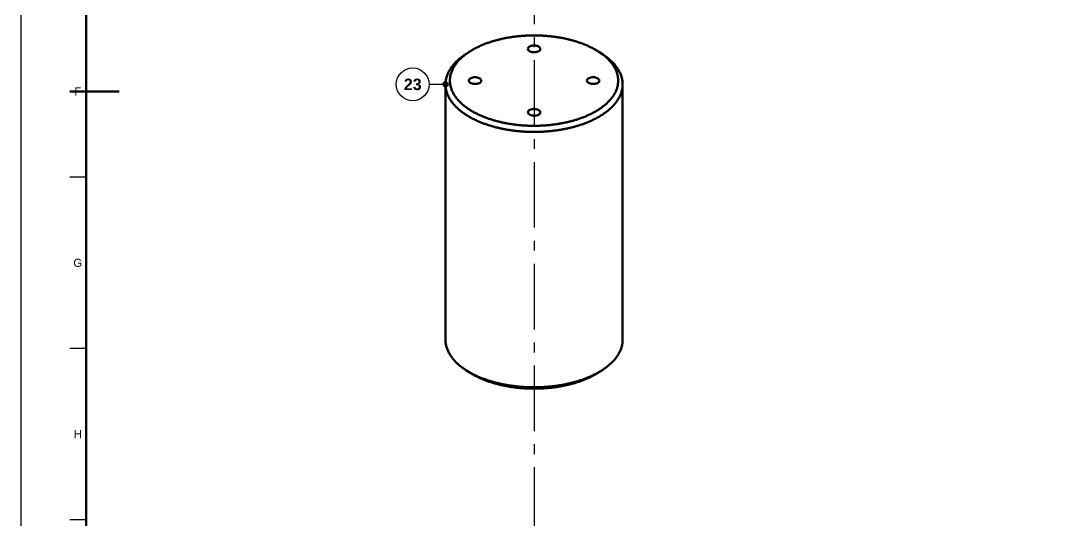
# Model space of a CAD drawing. Header units: millimetres. Extents: x 0 to 841, y 0 to 594.
# Drawn here: x 0 to 315.1, y 166.4 to 318.6 of the extents above; entities that cross this region are included whole.
import ezdxf
from ezdxf.enums import TextEntityAlignment as Align

# ---------------------------------------------------------------- set-up
doc = ezdxf.new("R2010")
doc.units = ezdxf.units.MM
doc.linetypes.add('EJE', pattern=[31, 20, -4, 3, -4])
for name, color, linetype, lineweight in [('ACH', 7, 'CONTINUOUS', 13), ('COTA', 7, 'CONTINUOUS', 25), ('EJE', 7, 'EJE', 25), ('FINA', 7, 'CONTINUOUS', 25), ('MARCO', 7, 'CONTINUOUS', 70), ('TXT', 7, 'CONTINUOUS', 25), ('VIS', 7, 'CONTINUOUS', 50)]:
    doc.layers.add(name, color=color, linetype=linetype, lineweight=lineweight)
doc.styles.add('STD', font='LiberationSans-Regular.ttf')
doc.styles.add('STDB', font='LiberationSans-Bold.ttf')

msp = doc.modelspace()

# ---------------------------------------------------------------- hatches: boundary and pattern name
at = {"layer": 'ACH'}
h = msp.add_hatch(color=7, dxfattribs=at)
h.dxf.hatch_style = 1
h.paths.add_polyline_path([(130.33, 299.2), (130.1, 299.76), (129.53, 300), (128.96, 299.76), (128.73, 299.2), (128.96, 298.63), (129.53, 298.4), (130.1, 298.63)])

# ---------------------------------------------------------------- linework, layer by layer
at = {"layer": 'COTA'}
msp.add_line((129.53, 299.2), (124.53, 299.2), dxfattribs=at)
msp.add_circle((129.53, 299.2), 0.8, dxfattribs=at)
at = {"layer": 'EJE'}
msp.add_line((156.53, 523.53), (156.53, 114.34), dxfattribs=at)
at = {"layer": 'FINA'}
for p, q in [((20, 270.91), (15, 270.91)), ((20, 218.73), (15, 218.73)), ((20, 166.55), (15, 166.55))]:
    msp.add_line(p, q, dxfattribs=at)
msp.add_lwpolyline([(0, 0), (841, 0), (841, 594), (0, 594)], close=True, dxfattribs=at)
msp.add_circle((119.53, 299.2), 5, dxfattribs=at)
at = {"layer": 'MARCO'}
msp.add_line((15, 297), (30, 297), dxfattribs=at)
msp.add_lwpolyline([(20, 10), (831, 10), (831, 584), (20, 584)], close=True, dxfattribs=at)
at = {"layer": 'VIS'}
for points in [[(176.31, 309.1), (176.08, 309.24), (175.85, 309.39), (175.62, 309.53), (175.39, 309.66), (175.15, 309.8), (174.92, 309.93), (174.68, 310.06), (174.44, 310.19), (174.2, 310.31), (173.96, 310.43), (173.72, 310.55), (173.47, 310.67), (173.23, 310.78), (172.98, 310.9), (172.74, 311.01), (172.49, 311.11), (172.24, 311.22), (171.99, 311.32), (171.74, 311.42), (171.49, 311.52), (171.23, 311.62), (170.98, 311.71), (170.73, 311.8), (170.47, 311.89), (170.22, 311.98), (169.96, 312.06), (169.7, 312.15), (169.45, 312.23), (169.19, 312.31), (168.93, 312.39), (168.67, 312.46), (168.41, 312.54), (168.15, 312.61), (167.89, 312.68), (167.63, 312.75), (167.36, 312.81), (167.1, 312.88), (166.84, 312.94), (166.58, 313), (166.31, 313.06), (166.05, 313.12), (165.78, 313.18), (165.52, 313.23), (165.25, 313.28), (164.99, 313.33), (164.72, 313.38), (164.46, 313.43), (164.19, 313.48), (163.92, 313.52), (163.66, 313.56), (163.39, 313.6), (163.12, 313.64), (162.86, 313.68), (162.59, 313.71), (162.32, 313.75), (162.05, 313.78), (161.78, 313.81), (161.51, 313.84), (161.25, 313.87), (160.98, 313.9), (160.71, 313.92), (160.44, 313.94), (160.17, 313.97), (159.9, 313.99), (159.63, 314), (159.36, 314.02), (159.09, 314.04), (158.82, 314.05), (158.55, 314.06), (158.28, 314.07), (158.01, 314.08), (157.74, 314.09), (157.47, 314.1), (157.2, 314.1), (156.93, 314.1), (156.66, 314.1), (156.39, 314.1), (156.12, 314.1), (155.85, 314.1), (155.58, 314.1), (155.31, 314.09), (155.04, 314.08), (154.77, 314.07), (154.5, 314.06), (154.23, 314.05), (153.96, 314.04), (153.69, 314.02), (153.42, 314), (153.15, 313.99), (152.88, 313.97), (152.61, 313.94), (152.34, 313.92), (152.07, 313.9), (151.8, 313.87), (151.54, 313.84), (151.27, 313.81), (151, 313.78), (150.73, 313.75), (150.46, 313.71), (150.19, 313.68), (149.93, 313.64), (149.66, 313.6), (149.39, 313.56), (149.13, 313.52), (148.86, 313.48), (148.59, 313.43), (148.33, 313.38), (148.06, 313.33), (147.8, 313.28), (147.53, 313.23), (147.27, 313.18), (147, 313.12), (146.74, 313.06), (146.47, 313), (146.21, 312.94), (145.95, 312.88), (145.69, 312.81), (145.42, 312.75), (145.16, 312.68), (144.9, 312.61), (144.64, 312.54), (144.38, 312.46), (144.12, 312.39), (143.86, 312.31), (143.6, 312.23), (143.35, 312.15), (143.09, 312.06), (142.83, 311.98), (142.58, 311.89), (142.32, 311.8), (142.07, 311.71), (141.82, 311.62), (141.56, 311.52), (141.31, 311.42), (141.06, 311.32), (140.81, 311.22), (140.56, 311.11), (140.31, 311.01), (140.07, 310.9), (139.82, 310.78), (139.58, 310.67), (139.33, 310.55), (139.09, 310.43), (138.85, 310.31), (138.61, 310.19), (138.37, 310.06), (138.13, 309.93), (137.9, 309.8), (137.66, 309.66), (137.43, 309.53), (137.2, 309.39), (136.97, 309.24), (136.74, 309.1)], [(136.74, 309.1), (136.52, 308.95), (136.29, 308.8), (136.07, 308.64), (135.85, 308.48), (135.63, 308.32), (135.42, 308.16), (135.21, 307.99), (135, 307.82), (134.79, 307.65), (134.59, 307.47), (134.39, 307.29), (134.19, 307.1), (133.99, 306.91), (133.8, 306.72), (133.62, 306.53), (133.43, 306.33), (133.26, 306.12), (133.08, 305.92), (132.91, 305.71), (132.75, 305.49), (132.59, 305.27), (132.43, 305.05), (132.28, 304.83), (132.14, 304.6), (132, 304.36), (131.87, 304.13), (131.75, 303.89), (131.63, 303.64), (131.52, 303.4), (131.42, 303.14), (131.32, 302.89), (131.24, 302.63), (131.16, 302.37), (131.09, 302.11), (131.03, 301.85), (130.98, 301.58), (130.94, 301.32), (130.91, 301.05), (130.89, 300.78), (130.88, 300.51), (130.88, 300.24), (130.89, 299.97), (130.91, 299.7), (130.94, 299.43), (130.97, 299.16), (131.02, 298.89), (131.08, 298.63), (131.14, 298.37), (131.22, 298.11), (131.3, 297.85), (131.39, 297.59), (131.49, 297.34), (131.6, 297.09), (131.71, 296.85), (131.84, 296.61), (131.97, 296.37), (132.1, 296.14), (132.24, 295.91), (132.39, 295.68), (132.54, 295.46), (132.7, 295.24), (132.87, 295.02), (133.03, 294.81), (133.21, 294.6), (133.39, 294.4), (133.57, 294.2), (133.75, 294), (133.94, 293.81), (134.14, 293.62), (134.33, 293.43), (134.53, 293.25), (134.74, 293.07), (134.94, 292.9), (135.15, 292.73), (135.36, 292.56), (135.58, 292.39), (135.79, 292.23), (136.01, 292.07), (136.23, 291.92), (136.46, 291.76), (136.68, 291.61), (136.91, 291.47), (137.14, 291.32), (137.37, 291.18), (137.6, 291.04), (137.84, 290.91), (138.07, 290.77), (138.31, 290.64), (138.55, 290.52), (138.79, 290.39), (139.03, 290.27), (139.27, 290.15), (139.52, 290.03), (139.76, 289.92), (140.01, 289.8), (140.25, 289.69), (140.5, 289.59), (140.75, 289.48), (141, 289.38), (141.25, 289.27), (141.5, 289.18), (141.76, 289.08), (142.01, 288.98), (142.26, 288.89), (142.52, 288.8), (142.77, 288.71), (143.03, 288.63), (143.29, 288.54), (143.55, 288.46), (143.8, 288.38), (144.06, 288.3), (144.32, 288.23), (144.58, 288.15), (144.84, 288.08), (145.1, 288.01), (145.37, 287.94), (145.63, 287.87), (145.89, 287.81), (146.15, 287.74), (146.42, 287.68), (146.68, 287.62), (146.94, 287.56), (147.21, 287.51), (147.47, 287.45), (147.74, 287.4), (148, 287.35), (148.27, 287.3), (148.54, 287.25), (148.8, 287.21), (149.07, 287.16), (149.34, 287.12), (149.61, 287.08), (149.87, 287.04), (150.14, 287), (150.41, 286.96), (150.68, 286.93), (150.95, 286.9), (151.21, 286.87), (151.48, 286.84), (151.75, 286.81), (152.02, 286.78), (152.29, 286.76), (152.56, 286.73), (152.83, 286.71), (153.1, 286.69), (153.37, 286.67), (153.64, 286.65), (153.91, 286.64), (154.18, 286.62), (154.45, 286.61), (154.72, 286.6), (154.99, 286.59), (155.26, 286.58), (155.53, 286.58), (155.8, 286.57), (156.07, 286.57), (156.34, 286.57), (156.61, 286.57), (156.88, 286.57), (157.15, 286.57), (157.43, 286.58), (157.7, 286.58), (157.97, 286.59), (158.24, 286.6), (158.51, 286.61), (158.78, 286.62), (159.05, 286.63), (159.32, 286.65), (159.59, 286.67), (159.86, 286.68), (160.13, 286.7), (160.4, 286.72), (160.67, 286.75), (160.94, 286.77), (161.21, 286.8), (161.47, 286.83), (161.74, 286.85), (162.01, 286.89), (162.28, 286.92), (162.55, 286.95), (162.82, 286.99), (163.09, 287.02), (163.35, 287.06), (163.62, 287.1), (163.89, 287.15), (164.15, 287.19), (164.42, 287.24), (164.69, 287.28), (164.95, 287.33), (165.22, 287.38), (165.49, 287.43), (165.75, 287.49), (166.02, 287.54), (166.28, 287.6), (166.54, 287.66), (166.81, 287.72), (167.07, 287.78), (167.33, 287.85), (167.6, 287.92), (167.86, 287.98), (168.12, 288.05), (168.38, 288.13), (168.64, 288.2), (168.9, 288.28), (169.16, 288.35), (169.42, 288.43), (169.67, 288.51), (169.93, 288.6), (170.19, 288.68), (170.44, 288.77), (170.7, 288.86), (170.95, 288.95), (171.21, 289.05), (171.46, 289.14), (171.71, 289.24), (171.96, 289.34), (172.21, 289.44), (172.46, 289.55), (172.71, 289.66), (172.96, 289.77), (173.21, 289.88), (173.45, 289.99), (173.7, 290.11), (173.94, 290.23), (174.18, 290.35), (174.42, 290.47), (174.66, 290.6)], [(136.74, 309.1), (135.7, 308.42)], [(154.61, 310), (154.68, 310.27), (154.84, 310.49), (155.06, 310.66), (155.31, 310.79), (155.57, 310.89), (155.84, 310.96), (156.11, 311), (156.39, 311.02), (156.66, 311.02), (156.94, 311), (157.21, 310.96), (157.48, 310.89), (157.74, 310.79), (157.99, 310.66), (158.21, 310.49), (158.37, 310.27), (158.44, 310)], [(157.88, 309.27), (157.61, 309.15), (157.34, 309.07), (157.05, 309.01), (156.77, 308.98), (156.48, 308.97), (156.19, 308.99), (155.9, 309.03), (155.62, 309.09), (155.35, 309.19), (155.09, 309.32), (154.86, 309.49), (154.68, 309.72), (154.61, 310)], [(158.44, 310), (158.41, 309.84), (158.35, 309.69), (158.26, 309.56), (158.14, 309.45), (158.01, 309.35), (157.88, 309.27)], [(174.66, 290.6), (174.9, 290.73), (175.13, 290.86), (175.37, 291), (175.6, 291.13), (175.84, 291.28), (176.07, 291.42), (176.3, 291.57), (176.52, 291.72), (176.75, 291.87), (176.97, 292.02), (177.19, 292.18), (177.41, 292.34), (177.62, 292.51), (177.84, 292.68), (178.05, 292.85), (178.26, 293.02), (178.46, 293.2), (178.66, 293.38), (178.86, 293.57), (179.06, 293.76), (179.25, 293.95), (179.43, 294.15), (179.62, 294.35), (179.8, 294.55), (179.97, 294.76), (180.14, 294.97), (180.31, 295.19), (180.47, 295.4), (180.62, 295.63), (180.77, 295.85), (180.92, 296.08), (181.06, 296.32), (181.19, 296.56), (181.31, 296.8), (181.43, 297.04), (181.54, 297.29), (181.64, 297.54), (181.73, 297.8), (181.82, 298.06), (181.89, 298.32), (181.96, 298.58), (182.02, 298.85), (182.07, 299.11), (182.11, 299.38), (182.14, 299.65), (182.16, 299.92), (182.17, 300.19), (182.17, 300.46), (182.16, 300.74), (182.14, 301.01), (182.11, 301.28), (182.07, 301.55), (182.02, 301.81), (181.96, 302.08), (181.9, 302.34), (181.82, 302.6), (181.74, 302.86), (181.64, 303.11), (181.54, 303.37), (181.43, 303.62), (181.32, 303.86), (181.19, 304.1), (181.06, 304.34), (180.92, 304.58), (180.78, 304.81), (180.63, 305.03), (180.48, 305.26), (180.32, 305.48), (180.15, 305.69), (179.98, 305.9), (179.81, 306.11), (179.63, 306.31), (179.44, 306.51), (179.26, 306.71), (179.07, 306.9), (178.87, 307.09), (178.67, 307.28), (178.47, 307.46), (178.27, 307.64), (178.06, 307.81), (177.85, 307.99), (177.63, 308.15), (177.42, 308.32), (177.2, 308.48), (176.98, 308.64), (176.76, 308.8), (176.53, 308.95), (176.31, 309.1)], [(176.31, 309.1), (177.35, 308.42)], [(135.7, 308.42), (135.47, 308.27), (135.24, 308.11), (135.02, 307.96), (134.79, 307.8), (134.57, 307.63), (134.35, 307.47), (134.14, 307.3), (133.92, 307.12), (133.71, 306.95), (133.5, 306.77), (133.3, 306.58), (133.09, 306.4), (132.89, 306.21), (132.7, 306.01), (132.51, 305.81), (132.32, 305.61), (132.13, 305.41), (131.95, 305.2), (131.78, 304.99), (131.61, 304.77), (131.44, 304.55), (131.28, 304.33), (131.12, 304.1), (130.97, 303.87), (130.83, 303.64), (130.69, 303.4), (130.56, 303.16), (130.43, 302.91), (130.31, 302.66), (130.2, 302.41), (130.1, 302.16), (130, 301.9), (129.91, 301.64), (129.84, 301.37), (129.76, 301.11), (129.7, 300.84), (129.65, 300.57), (129.61, 300.3), (129.57, 300.02), (129.55, 299.75), (129.53, 299.47), (129.53, 299.2)], [(183.52, 299.2), (183.52, 299.47), (183.5, 299.75), (183.48, 300.02), (183.44, 300.3), (183.4, 300.57), (183.35, 300.84), (183.29, 301.11), (183.21, 301.37), (183.14, 301.64), (183.05, 301.9), (182.95, 302.16), (182.85, 302.41), (182.74, 302.66), (182.62, 302.91), (182.49, 303.16), (182.36, 303.4), (182.22, 303.64), (182.08, 303.87), (181.93, 304.1), (181.77, 304.33), (181.61, 304.55), (181.44, 304.77), (181.27, 304.99), (181.1, 305.2), (180.92, 305.41), (180.73, 305.61), (180.54, 305.81), (180.35, 306.01), (180.16, 306.21), (179.96, 306.4), (179.75, 306.58), (179.55, 306.77), (179.34, 306.95), (179.13, 307.12), (178.91, 307.3), (178.7, 307.47), (178.48, 307.63), (178.26, 307.8), (178.03, 307.96), (177.81, 308.11), (177.58, 308.27), (177.35, 308.42)], [(136.62, 300.34), (136.68, 300.6), (136.85, 300.82), (137.06, 301), (137.31, 301.13), (137.57, 301.22), (137.84, 301.29), (138.11, 301.34), (138.39, 301.36), (138.67, 301.36), (138.94, 301.34), (139.22, 301.29), (139.49, 301.22), (139.75, 301.13), (139.99, 301), (140.21, 300.82), (140.37, 300.6), (140.44, 300.34)], [(139.88, 299.61), (139.62, 299.49), (139.34, 299.41), (139.06, 299.35), (138.77, 299.32), (138.48, 299.31), (138.19, 299.33), (137.91, 299.36), (137.62, 299.43), (137.35, 299.53), (137.09, 299.66), (136.86, 299.83), (136.69, 300.06), (136.62, 300.34)], [(140.44, 300.34), (140.42, 300.18), (140.35, 300.03), (140.26, 299.9), (140.15, 299.79), (140.02, 299.69), (139.88, 299.61)], [(172.61, 300.34), (172.68, 300.6), (172.84, 300.82), (173.06, 301), (173.3, 301.13), (173.56, 301.22), (173.83, 301.29), (174.11, 301.34), (174.38, 301.36), (174.66, 301.36), (174.94, 301.34), (175.21, 301.29), (175.48, 301.22), (175.74, 301.13), (175.99, 301), (176.2, 300.82), (176.37, 300.6), (176.43, 300.34)], [(175.87, 299.61), (175.61, 299.49), (175.33, 299.41), (175.05, 299.35), (174.76, 299.32), (174.47, 299.31), (174.19, 299.33), (173.9, 299.36), (173.62, 299.43), (173.35, 299.53), (173.09, 299.66), (172.86, 299.83), (172.68, 300.06), (172.61, 300.34)], [(176.43, 300.34), (176.41, 300.18), (176.35, 300.03), (176.25, 299.9), (176.14, 299.79), (176.01, 299.69), (175.87, 299.61)], [(129.53, 299.2), (129.53, 298.93), (129.55, 298.66), (129.57, 298.39), (129.6, 298.12), (129.65, 297.85), (129.7, 297.58), (129.76, 297.32), (129.83, 297.06), (129.9, 296.8), (129.99, 296.54), (130.08, 296.29), (130.18, 296.04), (130.29, 295.79), (130.4, 295.54), (130.52, 295.3), (130.65, 295.06), (130.79, 294.83), (130.93, 294.59), (131.07, 294.37), (131.22, 294.14), (131.38, 293.92), (131.54, 293.7), (131.71, 293.49), (131.88, 293.28), (132.06, 293.07), (132.24, 292.87), (132.42, 292.67), (132.61, 292.48), (132.8, 292.28), (132.99, 292.1), (133.19, 291.91), (133.39, 291.73), (133.59, 291.55), (133.8, 291.37), (134.01, 291.2), (134.22, 291.03), (134.43, 290.87), (134.65, 290.7), (134.87, 290.54), (135.09, 290.39), (135.31, 290.23), (135.54, 290.08), (135.76, 289.93), (135.99, 289.79), (136.22, 289.65), (136.45, 289.51), (136.69, 289.37), (136.92, 289.23), (137.16, 289.1), (137.39, 288.97), (137.63, 288.84), (137.87, 288.72), (138.12, 288.6), (138.36, 288.48), (138.6, 288.36), (138.85, 288.24), (139.09, 288.13), (139.34, 288.02), (139.59, 287.91), (139.84, 287.8), (140.09, 287.7), (140.34, 287.6), (140.59, 287.5), (140.84, 287.4), (141.09, 287.3), (141.35, 287.21), (141.6, 287.12), (141.86, 287.03), (142.12, 286.94), (142.37, 286.85), (142.63, 286.77), (142.89, 286.69), (143.15, 286.61), (143.41, 286.53), (143.66, 286.45), (143.93, 286.38), (144.19, 286.31), (144.45, 286.23), (144.71, 286.17), (144.97, 286.1), (145.23, 286.03), (145.5, 285.97), (145.76, 285.91), (146.02, 285.84), (146.29, 285.79), (146.55, 285.73), (146.82, 285.67), (147.08, 285.62), (147.35, 285.57), (147.62, 285.52), (147.88, 285.47), (148.15, 285.42), (148.41, 285.37), (148.68, 285.33), (148.95, 285.29), (149.22, 285.24), (149.48, 285.2), (149.75, 285.17), (150.02, 285.13), (150.29, 285.1), (150.56, 285.06), (150.83, 285.03), (151.1, 285), (151.37, 284.97), (151.64, 284.94), (151.9, 284.92), (152.17, 284.89), (152.44, 284.87), (152.71, 284.85), (152.98, 284.83), (153.25, 284.81), (153.52, 284.79), (153.79, 284.78), (154.07, 284.76), (154.34, 284.75), (154.61, 284.74), (154.88, 284.73), (155.15, 284.72), (155.42, 284.72), (155.69, 284.71), (155.96, 284.71), (156.23, 284.7), (156.5, 284.7), (156.77, 284.7), (157.04, 284.71), (157.31, 284.71), (157.58, 284.71), (157.86, 284.72), (158.13, 284.73), (158.4, 284.74), (158.67, 284.75), (158.94, 284.76), (159.21, 284.77), (159.48, 284.79), (159.75, 284.81), (160.02, 284.83), (160.29, 284.84), (160.56, 284.87), (160.83, 284.89), (161.1, 284.91), (161.37, 284.94), (161.64, 284.97), (161.91, 284.99), (162.18, 285.02), (162.44, 285.06), (162.71, 285.09), (162.98, 285.12), (163.25, 285.16), (163.52, 285.2), (163.79, 285.24), (164.05, 285.28), (164.32, 285.32), (164.59, 285.36), (164.86, 285.41), (165.12, 285.46), (165.39, 285.51), (165.65, 285.56), (165.92, 285.61), (166.19, 285.66), (166.45, 285.72), (166.72, 285.78), (166.98, 285.83), (167.24, 285.89), (167.51, 285.96), (167.77, 286.02), (168.03, 286.09), (168.3, 286.15), (168.56, 286.22), (168.82, 286.29), (169.08, 286.37), (169.34, 286.44), (169.6, 286.52), (169.86, 286.59), (170.12, 286.67), (170.38, 286.76), (170.63, 286.84), (170.89, 286.93), (171.15, 287.01), (171.4, 287.1), (171.66, 287.19), (171.91, 287.29), (172.16, 287.38), (172.42, 287.48), (172.67, 287.58), (172.92, 287.68), (173.17, 287.79), (173.42, 287.89), (173.67, 288), (173.91, 288.11), (174.16, 288.22), (174.41, 288.34), (174.65, 288.46), (174.89, 288.58), (175.13, 288.7), (175.37, 288.82), (175.61, 288.95)], [(129.53, 299.2), (129.53, 221.38)], [(175.61, 288.95), (175.85, 289.08), (176.09, 289.21), (176.33, 289.35), (176.56, 289.48), (176.79, 289.62), (177.02, 289.77), (177.25, 289.91), (177.48, 290.06), (177.71, 290.21), (177.93, 290.37), (178.15, 290.52), (178.37, 290.68), (178.59, 290.85), (178.8, 291.01), (179.02, 291.18), (179.23, 291.35), (179.43, 291.53), (179.64, 291.71), (179.84, 291.89), (180.04, 292.08), (180.23, 292.27), (180.43, 292.46), (180.61, 292.65), (180.8, 292.85), (180.98, 293.06), (181.15, 293.26), (181.33, 293.47), (181.49, 293.69), (181.66, 293.91), (181.81, 294.13), (181.97, 294.35), (182.11, 294.58), (182.26, 294.81), (182.39, 295.05), (182.52, 295.29), (182.64, 295.53), (182.76, 295.78), (182.87, 296.02), (182.97, 296.28), (183.06, 296.53), (183.15, 296.79), (183.22, 297.05), (183.29, 297.31), (183.35, 297.58), (183.4, 297.85), (183.45, 298.11), (183.48, 298.38), (183.5, 298.65), (183.52, 298.93), (183.52, 299.2)], [(183.52, 299.2), (183.52, 221.38)], [(154.61, 290.67), (154.68, 290.94), (154.84, 291.16), (155.06, 291.33), (155.31, 291.46), (155.57, 291.56), (155.84, 291.63), (156.11, 291.68), (156.39, 291.7), (156.66, 291.7), (156.94, 291.68), (157.21, 291.63), (157.48, 291.56), (157.74, 291.46), (157.99, 291.33), (158.21, 291.16), (158.37, 290.94), (158.44, 290.67)], [(157.88, 289.95), (157.61, 289.83), (157.34, 289.74), (157.05, 289.69), (156.77, 289.65), (156.48, 289.65), (156.19, 289.66), (155.9, 289.7), (155.62, 289.77), (155.35, 289.86), (155.09, 289.99), (154.86, 290.17), (154.68, 290.4), (154.61, 290.67)], [(158.44, 290.67), (158.41, 290.51), (158.35, 290.37), (158.26, 290.24), (158.14, 290.13), (158.01, 290.03), (157.88, 289.95)], [(129.53, 221.38), (129.53, 221.11), (129.55, 220.83), (129.57, 220.56), (129.61, 220.28), (129.65, 220.01), (129.7, 219.74), (129.76, 219.47), (129.84, 219.21), (129.91, 218.94), (130, 218.68), (130.1, 218.42), (130.2, 218.17), (130.31, 217.92), (130.43, 217.67), (130.56, 217.42), (130.69, 217.18), (130.83, 216.94), (130.97, 216.71), (131.12, 216.48), (131.28, 216.25), (131.44, 216.03), (131.61, 215.81), (131.78, 215.59), (131.95, 215.38), (132.13, 215.17), (132.32, 214.97), (132.51, 214.77), (132.7, 214.57), (132.89, 214.38), (133.09, 214.18), (133.3, 214), (133.5, 213.81), (133.71, 213.63), (133.92, 213.46), (134.14, 213.28), (134.35, 213.11), (134.57, 212.95), (134.79, 212.78), (135.02, 212.62), (135.24, 212.47), (135.47, 212.31), (135.7, 212.16)], [(177.35, 212.16), (177.58, 212.31), (177.81, 212.47), (178.03, 212.62), (178.26, 212.78), (178.48, 212.95), (178.7, 213.11), (178.91, 213.28), (179.13, 213.46), (179.34, 213.63), (179.55, 213.81), (179.75, 214), (179.96, 214.18), (180.16, 214.38), (180.35, 214.57), (180.54, 214.77), (180.73, 214.97), (180.92, 215.17), (181.1, 215.38), (181.27, 215.59), (181.44, 215.81), (181.61, 216.03), (181.77, 216.25), (181.93, 216.48), (182.08, 216.71), (182.22, 216.94), (182.36, 217.18), (182.49, 217.42), (182.62, 217.67), (182.74, 217.92), (182.85, 218.17), (182.95, 218.42), (183.05, 218.68), (183.14, 218.94), (183.21, 219.21), (183.29, 219.47), (183.35, 219.74), (183.4, 220.01), (183.44, 220.28), (183.48, 220.56), (183.5, 220.83), (183.52, 221.11), (183.52, 221.38)], [(135.7, 212.16), (135.93, 212.01), (136.16, 211.87), (136.39, 211.73), (136.62, 211.59), (136.86, 211.45), (137.1, 211.32), (137.33, 211.19), (137.57, 211.06), (137.81, 210.94), (138.05, 210.81), (138.3, 210.69), (138.54, 210.57), (138.79, 210.46), (139.03, 210.34), (139.28, 210.23), (139.53, 210.12), (139.78, 210.02), (140.03, 209.91), (140.28, 209.81), (140.53, 209.71), (140.78, 209.61), (141.04, 209.51), (141.29, 209.42), (141.55, 209.33), (141.8, 209.23), (142.06, 209.15), (142.32, 209.06), (142.57, 208.98), (142.83, 208.89), (143.09, 208.81), (143.35, 208.73), (143.61, 208.66), (143.87, 208.58), (144.13, 208.51), (144.39, 208.44), (144.66, 208.37), (144.92, 208.3), (145.18, 208.23), (145.44, 208.17), (145.71, 208.1), (145.97, 208.04), (146.24, 207.98), (146.5, 207.93), (146.77, 207.87), (147.03, 207.81), (147.3, 207.76), (147.57, 207.71), (147.83, 207.66), (148.1, 207.61), (148.37, 207.57), (148.63, 207.52), (148.9, 207.48), (149.17, 207.44), (149.44, 207.4), (149.71, 207.36), (149.98, 207.32), (150.24, 207.29), (150.51, 207.25), (150.78, 207.22), (151.05, 207.19), (151.32, 207.16), (151.59, 207.13), (151.86, 207.11), (152.13, 207.08), (152.4, 207.06), (152.67, 207.04), (152.94, 207.02), (153.21, 207), (153.48, 206.98), (153.76, 206.97), (154.03, 206.95), (154.3, 206.94), (154.57, 206.93), (154.84, 206.92), (155.11, 206.91), (155.38, 206.9), (155.65, 206.9), (155.92, 206.89), (156.2, 206.89), (156.47, 206.89), (156.74, 206.89), (157.01, 206.89), (157.28, 206.89), (157.55, 206.9), (157.82, 206.91), (158.09, 206.91), (158.37, 206.92), (158.64, 206.93), (158.91, 206.95), (159.18, 206.96), (159.45, 206.97), (159.72, 206.99), (159.99, 207.01), (160.26, 207.03), (160.53, 207.05), (160.8, 207.07), (161.07, 207.1), (161.34, 207.12), (161.61, 207.15), (161.88, 207.18), (162.15, 207.21), (162.42, 207.24), (162.69, 207.27), (162.96, 207.31), (163.23, 207.34), (163.5, 207.38), (163.76, 207.42), (164.03, 207.46), (164.3, 207.5), (164.57, 207.55), (164.84, 207.59), (165.1, 207.64), (165.37, 207.69), (165.64, 207.74), (165.9, 207.79), (166.17, 207.85), (166.43, 207.9), (166.7, 207.96), (166.96, 208.02), (167.23, 208.08), (167.49, 208.14), (167.76, 208.2), (168.02, 208.27), (168.28, 208.34), (168.54, 208.41), (168.81, 208.48), (169.07, 208.55), (169.33, 208.62), (169.59, 208.7), (169.85, 208.78), (170.11, 208.86), (170.37, 208.94), (170.62, 209.02), (170.88, 209.11), (171.14, 209.2), (171.39, 209.29), (171.65, 209.38), (171.9, 209.47), (172.16, 209.57), (172.41, 209.66), (172.66, 209.76), (172.91, 209.87), (173.16, 209.97), (173.41, 210.08), (173.66, 210.18), (173.91, 210.3), (174.16, 210.41), (174.4, 210.52), (174.65, 210.64), (174.89, 210.76), (175.13, 210.88), (175.37, 211.01), (175.61, 211.13)], [(136.74, 211.48), (135.7, 212.16)], [(136.74, 211.48), (136.97, 211.34), (137.2, 211.19), (137.43, 211.05), (137.66, 210.92), (137.9, 210.78), (138.13, 210.65), (138.37, 210.52), (138.61, 210.39), (138.85, 210.27), (139.09, 210.15), (139.33, 210.03), (139.57, 209.91), (139.82, 209.8), (140.07, 209.69), (140.31, 209.58), (140.56, 209.47), (140.81, 209.36), (141.06, 209.26), (141.31, 209.16), (141.56, 209.06), (141.81, 208.97), (142.07, 208.87), (142.32, 208.78), (142.57, 208.69), (142.83, 208.6), (143.09, 208.52), (143.34, 208.43), (143.6, 208.35), (143.86, 208.27), (144.12, 208.19), (144.38, 208.12), (144.64, 208.04), (144.9, 207.97), (145.16, 207.9), (145.42, 207.83), (145.68, 207.77), (145.94, 207.7), (146.2, 207.64), (146.47, 207.58), (146.73, 207.52), (146.99, 207.46), (147.26, 207.41), (147.52, 207.35), (147.79, 207.3), (148.05, 207.25), (148.32, 207.2), (148.59, 207.15), (148.85, 207.11), (149.12, 207.06), (149.38, 207.02), (149.65, 206.98), (149.92, 206.94), (150.19, 206.9), (150.45, 206.87), (150.72, 206.83), (150.99, 206.8), (151.26, 206.77), (151.53, 206.74), (151.79, 206.71), (152.06, 206.69), (152.33, 206.66), (152.6, 206.64), (152.87, 206.62), (153.14, 206.6), (153.41, 206.58), (153.68, 206.56), (153.95, 206.54), (154.22, 206.53), (154.49, 206.52), (154.76, 206.51), (155.03, 206.5), (155.3, 206.49), (155.57, 206.48), (155.84, 206.48), (156.11, 206.48), (156.38, 206.48), (156.65, 206.48), (156.92, 206.48), (157.19, 206.48), (157.46, 206.48), (157.73, 206.49), (158, 206.5), (158.27, 206.51), (158.54, 206.52), (158.81, 206.53), (159.08, 206.54), (159.35, 206.56), (159.62, 206.58), (159.89, 206.59), (160.15, 206.61), (160.42, 206.64), (160.69, 206.66), (160.96, 206.68), (161.23, 206.71), (161.5, 206.74), (161.77, 206.77), (162.04, 206.8), (162.3, 206.83), (162.57, 206.86), (162.84, 206.9), (163.11, 206.94), (163.37, 206.98), (163.64, 207.02), (163.91, 207.06), (164.17, 207.1), (164.44, 207.15), (164.71, 207.19), (164.97, 207.24), (165.24, 207.29), (165.5, 207.35), (165.77, 207.4), (166.03, 207.46), (166.3, 207.51), (166.56, 207.57), (166.82, 207.63), (167.08, 207.7), (167.35, 207.76), (167.61, 207.83), (167.87, 207.9), (168.13, 207.97), (168.39, 208.04), (168.65, 208.11), (168.91, 208.19), (169.17, 208.26), (169.43, 208.34), (169.68, 208.43), (169.94, 208.51), (170.2, 208.59), (170.45, 208.68), (170.71, 208.77), (170.96, 208.86), (171.21, 208.96), (171.47, 209.05), (171.72, 209.15), (171.97, 209.25), (172.22, 209.35), (172.47, 209.46), (172.72, 209.57), (172.96, 209.68), (173.21, 209.79), (173.45, 209.9), (173.7, 210.02), (173.94, 210.14), (174.18, 210.26), (174.42, 210.38), (174.66, 210.51)], [(174.66, 210.51), (174.9, 210.64), (175.14, 210.77), (175.38, 210.91), (175.61, 211.05), (175.84, 211.19), (176.08, 211.33), (176.31, 211.48)], [(175.61, 211.13), (175.87, 211.27), (176.12, 211.41), (176.37, 211.56), (176.62, 211.7), (176.86, 211.85), (177.11, 212), (177.35, 212.16)], [(176.31, 211.48), (177.35, 212.16)]]:
    msp.add_lwpolyline(points, dxfattribs=at)

# ---------------------------------------------------------------- texts
at = {"layer": 'TXT'}
for s, height, style, p in [('23', 3.5, 'STDB', (119.53, 299.2)), ('F', 2.5, 'STD', (17.4, 297)), ('G', 2.5, 'STD', (17.4, 244.82)), ('H', 2.5, 'STD', (17.4, 192.64))]:
    msp.add_text(s, height=height, dxfattribs=dict(at, style=style)).set_placement(p, align=Align.MIDDLE_CENTER)

doc.saveas('drawing.dxf')
